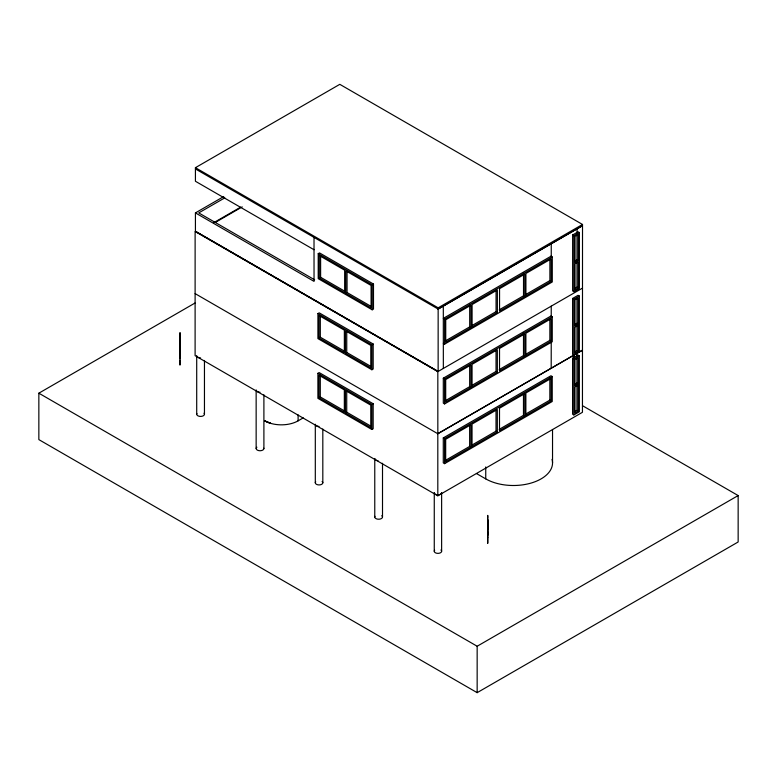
<?xml version="1.0" encoding="UTF-8"?>
<svg xmlns="http://www.w3.org/2000/svg" width="777" height="777" viewBox="0 0 777 777"><rect width="100%" height="100%" fill="white"/><g stroke="black" fill="none" stroke-linecap="round" stroke-linejoin="round"><path stroke-width="1.17" d="M180.079 356.653L180.011 355.244M487.723 543.23L487.723 537.461M487.742 537.616L487.694 528.146L487.713 528.671M487.713 526.379L487.713 525.369M487.752 520.765L487.752 524.922M487.752 529.322L487.762 523.212M576.961 355.749L576.961 353.36M180.011 334.858L180.06 338.655L180.031 332.624L180.011 335.004L180.041 334.265M487.713 525.446L487.723 528.039L487.713 524.145M487.703 523.659L487.703 522.814M487.742 520.541L487.733 515.384L487.742 517.841M180.002 359.984L180.021 362.83M180.109 353.195L180.06 346.192M180.041 352.272L180.041 350.728L180.109 353.768M180.089 339.083L180.06 344.765M487.684 532.4L487.742 519.978M487.684 532.896L487.674 535.955M180.089 356.925L180.07 358.488L180.109 353.914M487.752 526.398L487.742 518.822M180.07 338.034L180.07 337.509L180.089 338.267M487.723 533.148L487.713 533.731L487.703 532.031L487.742 534.178M180.041 334.926L180.041 334.411M180.021 363.014L180.002 364.16M487.723 543.24L487.723 529.419M179.982 364.083L179.982 365.093L180.06 337.14M180.079 356.4L180.06 353.321M314.015 249.738L195.425 181.264L195.425 167.686L339.802 84.334L582.517 224.466L582.449 412.296L437.81 495.804L195.105 355.681L195.124 231.507L437.83 371.629L582.497 288.112M195.425 231.342L195.425 212.898L223.727 196.562M224.796 197.863L198.737 212.908L314.636 279.827M213.675 222.727L240.627 207.168M215.278 222.455L242.23 206.886M195.124 293.619L437.83 433.741L582.42 350.204M582.585 405.749L738.15 495.561L738.15 541.987L477.156 692.666L38.85 439.607L38.85 393.191L195.027 303.02M318.22 253.661L319.522 252.913L373.484 284.071L373.484 309.052L372.193 309.8L318.22 278.652L318.22 253.661L372.193 284.819L373.484 284.071M319.318 278.011L344.658 292.647L344.658 270.182L319.318 255.555L319.318 278.011L320.61 277.272L344.939 291.317M345.755 293.279L371.095 307.906L371.095 285.45L345.755 270.814L345.755 293.279L347.047 292.531L371.377 306.575M317.919 313.607L319.211 312.859L373.183 344.017L373.183 369.007L371.882 369.755L317.919 338.597L317.919 313.607L371.882 344.765L373.183 344.017M319.017 337.966L344.357 352.593L344.357 330.138L319.017 315.501L319.017 337.966L320.309 337.218L344.638 351.262M345.454 353.224L370.794 367.851L370.794 345.396L345.454 330.769L345.454 353.224L346.746 352.476L371.066 366.521M317.9 373.348L319.192 372.601L373.164 403.758L373.164 428.749L371.862 429.496L317.9 398.339L317.9 373.348L371.862 404.506L373.164 403.758M438.131 371.464L195.386 231.264L438.141 371.474L438.15 307.818L582.517 224.466M438.141 309.061L582.497 225.699L438.15 309.061L195.425 168.93M572.63 234.965L578.107 231.799L579.399 232.546L579.399 288.539L573.921 291.696L572.63 290.948L572.63 234.965L573.921 235.713L579.399 232.546M551.262 256.08L443.317 318.376L444.629 319.133L552.282 256.983L552.282 281.964L444.629 344.124L443.337 343.376M318.997 397.707L344.337 412.334L344.337 389.879L318.997 375.252L318.997 397.707L320.289 396.96L344.619 411.004M264.685 420.843L270.668 423.348L264.685 420.843A23.631 13.646 0 0 0 298.106 420.843L303.234 417.88M574.553 261.218L577.01 259.8L578.311 260.538L578.311 234.45L575.019 236.344L575.019 262.441L578.311 260.538M445.444 340.889L469.697 326.884L470.998 327.632L470.998 305.176L445.726 319.765L445.726 342.23L470.998 327.632M471.804 325.67L496.066 311.664L497.358 312.412L497.358 289.957L472.086 304.545L472.086 327L497.358 312.412M499.271 309.819L523.523 295.814L524.825 296.561L524.825 274.096L499.553 288.685L499.553 311.15L524.825 296.561M525.631 294.6L549.893 280.584L551.184 281.332L551.184 258.877L525.912 273.465L525.912 295.93L551.184 281.332M345.435 412.966L370.775 427.603L370.775 405.138L345.435 390.51L345.435 412.966L346.727 412.218L371.056 426.262M574.553 288.578L577.01 287.16L578.311 287.908L578.311 261.81L575.019 263.704L575.019 289.802L578.311 287.908M579.37 296.056L573.892 299.213L573.892 355.206L572.6 354.458L572.6 298.465L578.078 295.309L579.37 296.056L579.37 352.039M550.961 316.025L552.253 316.773L552.253 341.754L444.599 403.914L443.308 403.166L443.308 378.176L551.233 315.86L551.233 306.157M443.308 378.176L444.599 378.923L552.253 316.773M574.514 324.718L576.981 323.3L578.273 324.048L578.273 297.95L574.99 299.844L574.99 325.942L578.273 324.048M445.415 400.689L469.667 386.674L470.969 387.422L470.969 364.967L445.697 379.555L445.697 402.02L470.969 387.422M471.775 385.46L496.037 371.455L497.329 372.202L497.329 349.747L472.057 364.335L472.057 386.791L497.329 372.202M499.242 369.609L523.494 355.604L524.796 356.352L524.796 333.887L499.524 348.475L499.524 370.94L524.796 356.352M525.602 354.39L549.863 340.375L551.155 341.122L551.155 318.667L525.883 333.255L525.883 355.72L551.155 341.122M574.514 352.078L576.981 350.66L578.273 351.408L578.273 325.31L574.99 327.204L574.99 353.302L578.273 351.408M582.459 350.184L437.81 433.702L437.81 495.804M572.581 358.216L578.059 355.05L579.351 355.798L579.351 411.781L573.873 414.947L572.581 414.199L572.581 358.216L573.873 358.964L579.351 355.798M443.288 437.917L550.942 375.767L552.233 376.515L552.233 401.505L444.58 463.655L443.288 462.907L443.288 437.917L444.58 438.665L552.233 376.515M574.494 384.469L576.961 383.042L578.253 383.789L578.253 357.692L574.97 359.596L574.97 385.683L578.253 383.789M445.396 460.431L469.648 446.425L470.949 447.173L470.949 424.708L445.677 439.296L445.677 461.761L470.949 447.173M471.756 445.202L496.017 431.196L497.309 431.944L497.309 409.489L472.037 424.077L472.037 446.532L497.309 431.944M499.222 429.351L523.475 415.345L524.776 416.093L524.776 393.628L499.504 408.226L499.504 430.681L524.776 416.093M525.582 414.131L549.844 400.126L551.136 400.874L551.136 378.409L525.864 392.997L525.864 415.462L551.136 400.874M574.494 411.829L576.961 410.402L578.253 411.15L578.253 385.052L574.97 386.956L574.97 413.043L578.253 411.15M38.85 393.191L477.156 646.241L738.15 495.561M550.99 256.235L552.282 256.983M572.6 298.465L573.892 299.213M443.317 306.041L443.346 368.463M195.425 167.686L438.15 307.818M195.425 212.898L314.044 281.381L314.015 237.403M476.408 473.494L485.742 478.885A39.132 22.591 0 0 0 531.177 483.041A39.132 22.591 0 0 0 552.058 459.372M551.194 368.24L551.233 342.045M180.021 345.134L180.021 346.183M577.01 228.875L577.01 232.818M577.01 233.702L577.01 287.16M576.981 298.387L576.981 350.66M576.961 358.129L576.961 410.402M573.921 235.713L573.921 291.696M573.873 358.964L573.873 414.947M552.534 429.477L552.534 462.907M551.243 243.725L551.262 256.983M549.893 259.314L549.893 280.584M549.863 319.104L549.863 340.375M549.844 377.661L549.844 400.126M523.523 273.349L523.523 295.814M523.494 333.139L523.494 355.604M523.475 394.065L523.475 415.345M496.066 290.384L496.066 311.664M496.037 350.174L496.037 371.455M496.017 409.926L496.017 431.196M487.713 520.066L487.713 521.629M485.742 466.938L485.742 478.885M477.156 646.241L477.156 692.666M469.697 304.429L469.697 326.884M469.667 365.404L469.667 386.674M469.648 425.145L469.648 446.425M444.629 319.133L444.629 344.124M444.599 378.923L444.599 403.914M444.58 438.665L444.58 463.655M441.627 492.725L441.627 551.243M437.83 371.629L437.83 433.741M434.265 492.725L434.265 551.243M382.507 463.257L382.507 516.996M374.767 458.479L374.767 516.996M372.193 284.819L372.193 309.8M371.882 344.765L371.882 369.755M371.862 404.506L371.862 429.496M347.047 271.251L347.047 292.531M346.746 331.196L346.746 352.476M346.727 390.948L346.727 412.218M322.814 429.021L322.814 482.76M320.61 255.992L320.61 277.272M320.309 315.938L320.309 337.218M320.289 374.504L320.289 396.96M315.307 424.242L315.307 482.76M298.106 414.869L298.106 420.843M263.898 394.784L263.898 448.523M256.148 390.005L256.148 448.523M204.458 360.46L204.458 414.199M196.707 355.681L196.707 414.199M263.85 448.174A3.875 2.234 0 0 1 259.12 450.689A3.875 2.234 0 0 1 256.896 447.202M260.023 392.239A3.875 2.234 0 0 1 256.196 390.355M322.096 481.487A3.749 2.166 0 0 1 321.707 484.294A3.749 2.166 0 0 1 316.851 484.508A3.749 2.166 0 0 1 315.715 481.779M319.056 426.408A3.749 2.166 0 0 1 315.355 424.582M381.769 515.685A3.875 2.234 0 0 1 379.244 519.211A3.875 2.234 0 0 1 374.951 516.307M378.03 460.693A3.875 2.234 0 0 1 374.815 458.828M440.918 549.99A3.681 2.127 0 0 1 440.549 552.738A3.681 2.127 0 0 1 435.78 552.962A3.681 2.127 0 0 1 434.664 550.271M441.579 493.055A3.681 2.127 0 0 1 438.519 494.823M436.81 494.745A3.681 2.127 0 0 1 434.304 493.055M204.04 413.189A3.875 2.234 0 0 1 200.884 416.433A3.875 2.234 0 0 1 196.902 413.51M200.583 357.915A3.875 2.234 0 0 1 196.902 356.371M573.679 355.254L573.679 358.896L573.679 355.254"/></g></svg>
